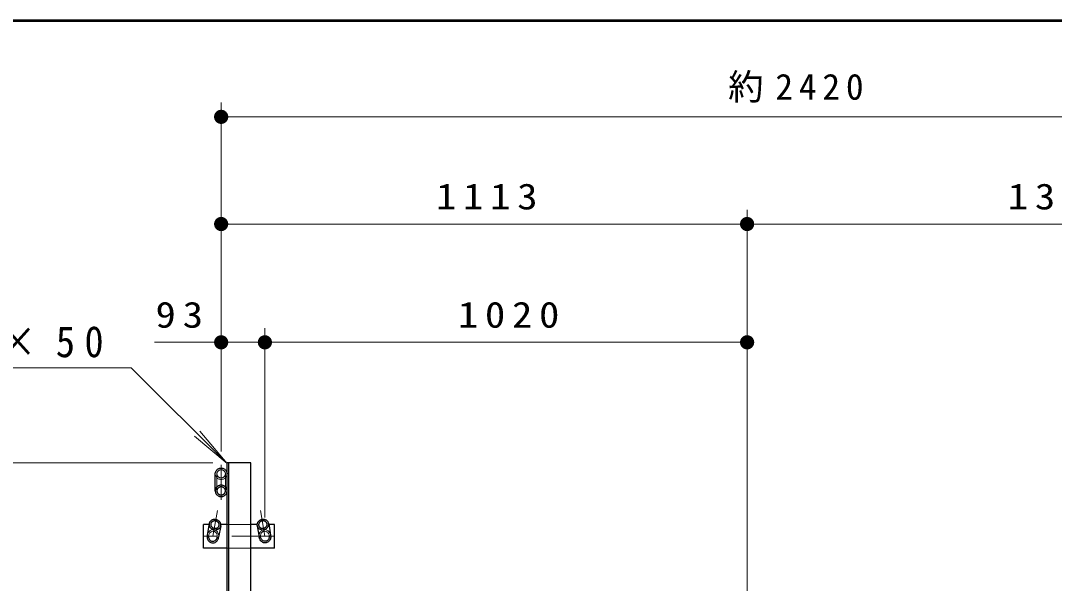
# Model space of a CAD drawing. Units: millimetres on the paper, scale 1:30. Extents: x -365 to 0, y -33 to 257.
# Drawn here: x -321.5 to -248.6, y 217.4 to 257 of the extents above; entities that cross this region are included whole.
import ezdxf

# ---------------------------------------------------------------- set-up
doc = ezdxf.new("R2010")
doc.units = ezdxf.units.MM
doc.linetypes.add('USER1', pattern=[4.5, 2.5, -2])
doc.linetypes.add('USER2', pattern=[6, 3, -1, 1, -1])
doc.layers.add('LY_1', color=7, linetype='Continuous', lineweight=13)
doc.styles.add('ＭＳ ゴシック', font='')
doc.styles.get('ＭＳ ゴシック').set_extended_font_data('MS Gothic')

# ---------------------------------------------------------------- blocks, each defined once
blk = doc.blocks.new('filled_dot')
at = {"color": 0, "linetype": 'Continuous', "lineweight": -2, "const_width": 1.25}
blk.add_lwpolyline([(-0.625, 0, 1), (0.625, 0, 1)], format="xyb", close=True, dxfattribs=at)

msp = doc.modelspace()

# ---------------------------------------------------------------- linework, layer by layer
at = {"layer": 'LY_1', "lineweight": 50}
msp.add_line((0, 257), (-365, 257), dxfattribs=at)
at = {"layer": 'LY_1'}
for p, q in [((-307.351, 226.633), (-307.351, 251.224)), ((-307.351, 250.224), (-226.722, 250.224)), ((-307.351, 226.633), (-307.351, 243.671)), ((-270.268, 196.505), (-270.268, 243.671)), ((-270.268, 196.505), (-270.268, 243.671)), ((-307.351, 242.671), (-270.268, 242.671)), ((-270.268, 242.671), (-226.722, 242.671)), ((-307.351, 226.633), (-307.351, 235.338)), ((-304.268, 222.005), (-304.268, 235.338)), ((-312.06, 234.338), (-304.268, 234.338)), ((-304.268, 234.338), (-270.268, 234.338)), ((-359.448, 232.536), (-313.701, 232.536)), ((-313.701, 232.536), (-306.922, 225.792)), ((-306.922, 225.792), (-309.225, 227.714)), ((-306.922, 225.792), (-308.856, 228.085)), ((-307.934, 225.838), (-329.601, 225.838))]:
    msp.add_line(p, q, dxfattribs=at)
at = {"layer": 'LY_1', "linetype": 'USER2'}
for p, q in [((-307.351, 225.7), (-307.351, 223.243)), ((-307.616, 222.477), (-307.934, 220.671)), ((-304.586, 222.477), (-304.268, 220.671)), ((-303.601, 220.671), (-308.601, 220.671))]:
    msp.add_line(p, q, dxfattribs=at)
at = {"layer": 'LY_1', "lineweight": 25}
for p, q in [((-306.934, 199.668), (-306.934, 225.838)), ((-305.268, 225.838), (-306.934, 225.838)), ((-306.801, 200.137), (-306.801, 225.838)), ((-305.268, 203.646), (-305.268, 225.838)), ((-307.768, 223.866), (-307.768, 225.071)), ((-308.2, 221.562), (-308.338, 220.738)), ((-304.001, 221.562), (-303.864, 220.738)), ((-308.601, 219.838), (-308.601, 221.505)), ((-308.21, 221.505), (-308.601, 221.505)), ((-307.38, 221.417), (-307.532, 220.596)), ((-306.934, 221.505), (-307.376, 221.505)), ((-304.826, 221.505), (-305.268, 221.505)), ((-304.822, 221.417), (-304.67, 220.596)), ((-303.601, 221.505), (-303.992, 221.505)), ((-303.601, 219.838), (-303.601, 221.505)), ((-306.934, 219.838), (-308.601, 219.838)), ((-303.601, 219.838), (-305.268, 219.838))]:
    msp.add_line(p, q, dxfattribs=at)
at = {"layer": 'LY_1', "linetype": 'USER1'}
for p, q in [((-307.651, 223.866), (-307.651, 225.071)), ((-307.051, 223.866), (-307.051, 225.071)), ((-305.268, 221.505), (-306.934, 221.505)), ((-306.934, 219.838), (-305.268, 219.838))]:
    msp.add_line(p, q, dxfattribs=at)
at = {"layer": 'LY_1', "lineweight": 25}
for points in [[(-307.768, 225.071), (-307.764, 225.124), (-307.753, 225.175), (-307.736, 225.225), (-307.712, 225.272), (-307.681, 225.316), (-307.645, 225.355), (-307.604, 225.39), (-307.559, 225.419), (-307.51, 225.442), (-307.459, 225.459), (-307.405, 225.469), (-307.351, 225.472), (-307.296, 225.469), (-307.243, 225.459), (-307.191, 225.442), (-307.143, 225.419), (-307.097, 225.39), (-307.056, 225.355), (-307.02, 225.316), (-306.99, 225.272), (-306.966, 225.225), (-306.948, 225.175), (-306.938, 225.124), (-306.934, 225.071)], [(-308.337, 220.743), (-308.345, 220.676), (-308.344, 220.609), (-308.335, 220.543), (-308.318, 220.48), (-308.293, 220.42), (-308.26, 220.366), (-308.221, 220.318), (-308.176, 220.278), (-308.126, 220.245), (-308.073, 220.221), (-308.016, 220.206), (-307.958, 220.201), (-307.899, 220.205), (-307.841, 220.219), (-307.785, 220.242), (-307.732, 220.273), (-307.683, 220.313), (-307.639, 220.36), (-307.602, 220.413), (-307.571, 220.472), (-307.547, 220.535), (-307.531, 220.6)], [(-308.238, 220.725), (-308.243, 220.675), (-308.243, 220.624), (-308.236, 220.575), (-308.223, 220.527), (-308.204, 220.482), (-308.18, 220.442), (-308.15, 220.406), (-308.117, 220.375), (-308.079, 220.35), (-308.039, 220.332), (-307.996, 220.321), (-307.952, 220.317), (-307.908, 220.32), (-307.864, 220.33), (-307.822, 220.348), (-307.782, 220.372), (-307.745, 220.401), (-307.712, 220.437), (-307.684, 220.477), (-307.66, 220.521), (-307.642, 220.569), (-307.631, 220.618)], [(-303.864, 220.743), (-303.857, 220.676), (-303.858, 220.609), (-303.867, 220.543), (-303.884, 220.48), (-303.909, 220.42), (-303.942, 220.366), (-303.981, 220.318), (-304.025, 220.278), (-304.075, 220.245), (-304.129, 220.221), (-304.185, 220.206), (-304.244, 220.201), (-304.302, 220.205), (-304.36, 220.219), (-304.416, 220.242), (-304.469, 220.273), (-304.518, 220.313), (-304.562, 220.36), (-304.6, 220.413), (-304.631, 220.472), (-304.655, 220.535), (-304.671, 220.6)], [(-303.964, 220.725), (-303.958, 220.675), (-303.959, 220.624), (-303.966, 220.575), (-303.979, 220.527), (-303.998, 220.482), (-304.022, 220.442), (-304.051, 220.406), (-304.085, 220.375), (-304.123, 220.35), (-304.163, 220.332), (-304.206, 220.321), (-304.25, 220.317), (-304.294, 220.32), (-304.337, 220.33), (-304.38, 220.348), (-304.42, 220.372), (-304.456, 220.401), (-304.489, 220.437), (-304.518, 220.477), (-304.541, 220.521), (-304.559, 220.569), (-304.571, 220.618)]]:
    msp.add_lwpolyline(points, dxfattribs=at)
at = {"layer": 'LY_1', "linetype": 'USER1'}
msp.add_lwpolyline([(-307.051, 225.071), (-307.052, 225.097), (-307.055, 225.122), (-307.061, 225.146), (-307.069, 225.17), (-307.079, 225.194), (-307.091, 225.216), (-307.105, 225.237), (-307.121, 225.257), (-307.139, 225.276), (-307.158, 225.293), (-307.179, 225.308), (-307.201, 225.322), (-307.224, 225.333), (-307.248, 225.343), (-307.273, 225.35), (-307.299, 225.356), (-307.325, 225.359), (-307.351, 225.36), (-307.377, 225.359), (-307.403, 225.356), (-307.428, 225.35), (-307.453, 225.343), (-307.478, 225.333), (-307.501, 225.322), (-307.523, 225.308), (-307.544, 225.293), (-307.563, 225.276), (-307.581, 225.257), (-307.597, 225.237), (-307.611, 225.216), (-307.623, 225.194), (-307.633, 225.17), (-307.641, 225.146), (-307.646, 225.122), (-307.65, 225.097), (-307.651, 225.071), (-307.65, 225.046), (-307.646, 225.021), (-307.641, 224.997), (-307.633, 224.973), (-307.623, 224.949), (-307.611, 224.927), (-307.597, 224.906), (-307.581, 224.886), (-307.563, 224.867), (-307.544, 224.85), (-307.523, 224.835), (-307.501, 224.821), (-307.478, 224.81), (-307.453, 224.8), (-307.428, 224.793), (-307.403, 224.787), (-307.377, 224.784), (-307.351, 224.783), (-307.325, 224.784), (-307.299, 224.787), (-307.273, 224.793), (-307.248, 224.8), (-307.224, 224.81), (-307.201, 224.821), (-307.179, 224.835), (-307.158, 224.85), (-307.139, 224.867), (-307.121, 224.886), (-307.105, 224.906), (-307.091, 224.927), (-307.079, 224.949), (-307.069, 224.973), (-307.061, 224.997), (-307.055, 225.021), (-307.052, 225.046)], close=True, dxfattribs=at)
for points in [[(-306.934, 225.071), (-306.938, 225.019), (-306.948, 224.968), (-306.966, 224.918), (-306.99, 224.871), (-307.02, 224.827), (-307.056, 224.788), (-307.097, 224.753), (-307.143, 224.724), (-307.191, 224.701), (-307.243, 224.684), (-307.296, 224.674), (-307.351, 224.671), (-307.405, 224.674), (-307.459, 224.684), (-307.51, 224.701), (-307.559, 224.724), (-307.604, 224.753), (-307.645, 224.788), (-307.681, 224.827), (-307.712, 224.871), (-307.736, 224.918), (-307.753, 224.968), (-307.764, 225.019), (-307.768, 225.071)], [(-307.531, 220.6), (-307.524, 220.667), (-307.524, 220.734), (-307.533, 220.8), (-307.551, 220.863), (-307.576, 220.923), (-307.608, 220.977), (-307.647, 221.025), (-307.692, 221.065), (-307.742, 221.098), (-307.796, 221.122), (-307.852, 221.137), (-307.91, 221.142), (-307.969, 221.138), (-308.027, 221.124), (-308.083, 221.101), (-308.136, 221.07), (-308.185, 221.03), (-308.229, 220.983), (-308.267, 220.929), (-308.298, 220.871), (-308.321, 220.808), (-308.337, 220.743)], [(-307.631, 220.618), (-307.625, 220.668), (-307.625, 220.719), (-307.632, 220.768), (-307.645, 220.816), (-307.664, 220.861), (-307.689, 220.901), (-307.718, 220.937), (-307.752, 220.968), (-307.789, 220.993), (-307.83, 221.011), (-307.872, 221.022), (-307.916, 221.026), (-307.96, 221.023), (-308.004, 221.013), (-308.046, 220.995), (-308.086, 220.971), (-308.123, 220.942), (-308.156, 220.906), (-308.185, 220.866), (-308.208, 220.822), (-308.226, 220.774), (-308.238, 220.725)], [(-304.671, 220.6), (-304.678, 220.662), (-304.678, 220.723), (-304.671, 220.784), (-304.658, 220.843), (-304.637, 220.898), (-304.611, 220.95), (-304.578, 220.997), (-304.54, 221.039), (-304.498, 221.074), (-304.451, 221.103), (-304.401, 221.124), (-304.35, 221.137), (-304.296, 221.142), (-304.242, 221.139), (-304.189, 221.129), (-304.137, 221.11), (-304.087, 221.084), (-304.041, 221.051), (-303.998, 221.011), (-303.959, 220.966), (-303.927, 220.915), (-303.899, 220.861), (-303.879, 220.803), (-303.864, 220.743)], [(-304.571, 220.618), (-304.577, 220.664), (-304.577, 220.711), (-304.572, 220.756), (-304.561, 220.8), (-304.546, 220.842), (-304.526, 220.882), (-304.501, 220.917), (-304.473, 220.948), (-304.441, 220.975), (-304.406, 220.996), (-304.368, 221.012), (-304.329, 221.022), (-304.289, 221.026), (-304.249, 221.024), (-304.208, 221.016), (-304.169, 221.002), (-304.132, 220.982), (-304.097, 220.957), (-304.064, 220.927), (-304.036, 220.893), (-304.011, 220.855), (-303.99, 220.814), (-303.975, 220.77), (-303.964, 220.725)]]:
    msp.add_lwpolyline(points, dxfattribs=at)
at = {"layer": 'LY_1', "lineweight": 25}
for points in [[(-306.934, 223.866), (-306.936, 223.9), (-306.941, 223.935), (-306.948, 223.969), (-306.959, 224.003), (-306.973, 224.035), (-306.99, 224.066), (-307.01, 224.096), (-307.032, 224.123), (-307.056, 224.149), (-307.083, 224.173), (-307.112, 224.194), (-307.143, 224.213), (-307.175, 224.229), (-307.208, 224.242), (-307.243, 224.253), (-307.278, 224.26), (-307.315, 224.265), (-307.351, 224.267), (-307.387, 224.265), (-307.423, 224.26), (-307.459, 224.253), (-307.493, 224.242), (-307.527, 224.229), (-307.559, 224.213), (-307.59, 224.194), (-307.619, 224.173), (-307.645, 224.149), (-307.67, 224.123), (-307.692, 224.096), (-307.712, 224.066), (-307.728, 224.035), (-307.742, 224.003), (-307.753, 223.969), (-307.761, 223.935), (-307.766, 223.9), (-307.768, 223.866), (-307.766, 223.831), (-307.761, 223.796), (-307.753, 223.762), (-307.742, 223.728), (-307.728, 223.696), (-307.712, 223.665), (-307.692, 223.636), (-307.67, 223.608), (-307.645, 223.582), (-307.619, 223.558), (-307.59, 223.537), (-307.559, 223.518), (-307.527, 223.502), (-307.493, 223.489), (-307.459, 223.478), (-307.423, 223.471), (-307.387, 223.466), (-307.351, 223.465), (-307.315, 223.466), (-307.278, 223.471), (-307.243, 223.478), (-307.208, 223.489), (-307.175, 223.502), (-307.143, 223.518), (-307.112, 223.537), (-307.083, 223.558), (-307.056, 223.582), (-307.032, 223.608), (-307.01, 223.636), (-306.99, 223.665), (-306.973, 223.696), (-306.959, 223.728), (-306.948, 223.762), (-306.941, 223.796), (-306.936, 223.831)], [(-307.051, 223.866), (-307.052, 223.891), (-307.055, 223.916), (-307.061, 223.94), (-307.069, 223.964), (-307.079, 223.988), (-307.091, 224.01), (-307.105, 224.031), (-307.121, 224.051), (-307.139, 224.07), (-307.158, 224.087), (-307.179, 224.102), (-307.201, 224.116), (-307.224, 224.127), (-307.248, 224.137), (-307.273, 224.144), (-307.299, 224.15), (-307.325, 224.153), (-307.351, 224.154), (-307.377, 224.153), (-307.403, 224.15), (-307.428, 224.144), (-307.453, 224.137), (-307.478, 224.127), (-307.501, 224.116), (-307.523, 224.102), (-307.544, 224.087), (-307.563, 224.07), (-307.581, 224.051), (-307.597, 224.031), (-307.611, 224.01), (-307.623, 223.988), (-307.633, 223.964), (-307.641, 223.94), (-307.646, 223.916), (-307.65, 223.891), (-307.651, 223.866), (-307.65, 223.84), (-307.646, 223.815), (-307.641, 223.791), (-307.633, 223.767), (-307.623, 223.744), (-307.611, 223.721), (-307.597, 223.7), (-307.581, 223.68), (-307.563, 223.661), (-307.544, 223.644), (-307.523, 223.629), (-307.501, 223.615), (-307.478, 223.604), (-307.453, 223.594), (-307.428, 223.587), (-307.403, 223.581), (-307.377, 223.578), (-307.351, 223.577), (-307.325, 223.578), (-307.299, 223.581), (-307.273, 223.587), (-307.248, 223.594), (-307.224, 223.604), (-307.201, 223.615), (-307.179, 223.629), (-307.158, 223.644), (-307.139, 223.661), (-307.121, 223.68), (-307.105, 223.7), (-307.091, 223.721), (-307.079, 223.744), (-307.069, 223.767), (-307.061, 223.791), (-307.055, 223.815), (-307.052, 223.84)], [(-307.379, 221.42), (-307.375, 221.451), (-307.374, 221.483), (-307.377, 221.514), (-307.382, 221.546), (-307.391, 221.577), (-307.403, 221.607), (-307.417, 221.637), (-307.435, 221.665), (-307.455, 221.692), (-307.478, 221.718), (-307.503, 221.742), (-307.53, 221.764), (-307.559, 221.784), (-307.59, 221.801), (-307.623, 221.817), (-307.657, 221.83), (-307.691, 221.84), (-307.727, 221.848), (-307.763, 221.852), (-307.799, 221.855), (-307.835, 221.854), (-307.871, 221.851), (-307.906, 221.845), (-307.94, 221.836), (-307.974, 221.825), (-308.005, 221.811), (-308.035, 221.795), (-308.064, 221.776), (-308.09, 221.755), (-308.114, 221.733), (-308.135, 221.708), (-308.154, 221.682), (-308.17, 221.654), (-308.183, 221.625), (-308.193, 221.595), (-308.2, 221.565), (-308.204, 221.533), (-308.204, 221.502), (-308.202, 221.47), (-308.196, 221.439), (-308.188, 221.408), (-308.176, 221.377), (-308.162, 221.348), (-308.144, 221.319), (-308.124, 221.292), (-308.101, 221.266), (-308.076, 221.243), (-308.049, 221.221), (-308.02, 221.201), (-307.989, 221.183), (-307.956, 221.168), (-307.922, 221.155), (-307.888, 221.144), (-307.852, 221.137), (-307.816, 221.132), (-307.78, 221.13), (-307.744, 221.13), (-307.708, 221.133), (-307.673, 221.14), (-307.639, 221.148), (-307.605, 221.16), (-307.574, 221.173), (-307.544, 221.19), (-307.515, 221.208), (-307.489, 221.229), (-307.465, 221.252), (-307.444, 221.276), (-307.425, 221.303), (-307.409, 221.33), (-307.396, 221.359), (-307.386, 221.389)], [(-307.494, 221.44), (-307.491, 221.463), (-307.491, 221.485), (-307.492, 221.508), (-307.496, 221.531), (-307.503, 221.553), (-307.511, 221.575), (-307.522, 221.596), (-307.534, 221.617), (-307.549, 221.636), (-307.565, 221.655), (-307.583, 221.672), (-307.603, 221.688), (-307.624, 221.702), (-307.646, 221.715), (-307.669, 221.726), (-307.694, 221.735), (-307.719, 221.743), (-307.744, 221.748), (-307.77, 221.752), (-307.796, 221.753), (-307.822, 221.753), (-307.848, 221.75), (-307.873, 221.746), (-307.898, 221.74), (-307.922, 221.732), (-307.945, 221.722), (-307.966, 221.71), (-307.987, 221.697), (-308.006, 221.682), (-308.023, 221.665), (-308.038, 221.648), (-308.052, 221.629), (-308.063, 221.609), (-308.073, 221.588), (-308.08, 221.566), (-308.085, 221.544), (-308.088, 221.522), (-308.088, 221.499), (-308.087, 221.476), (-308.083, 221.454), (-308.076, 221.431), (-308.068, 221.409), (-308.057, 221.388), (-308.045, 221.368), (-308.03, 221.348), (-308.014, 221.33), (-307.996, 221.312), (-307.976, 221.297), (-307.955, 221.282), (-307.933, 221.27), (-307.91, 221.259), (-307.885, 221.249), (-307.86, 221.242), (-307.835, 221.236), (-307.809, 221.233), (-307.783, 221.231), (-307.757, 221.232), (-307.731, 221.234), (-307.705, 221.238), (-307.681, 221.245), (-307.657, 221.253), (-307.634, 221.263), (-307.612, 221.274), (-307.592, 221.288), (-307.573, 221.303), (-307.556, 221.319), (-307.541, 221.337), (-307.527, 221.356), (-307.516, 221.376), (-307.506, 221.396), (-307.499, 221.418)], [(-304.823, 221.42), (-304.816, 221.389), (-304.805, 221.359), (-304.792, 221.33), (-304.776, 221.303), (-304.758, 221.276), (-304.736, 221.252), (-304.712, 221.229), (-304.686, 221.208), (-304.658, 221.19), (-304.628, 221.173), (-304.596, 221.16), (-304.563, 221.148), (-304.529, 221.14), (-304.494, 221.133), (-304.458, 221.13), (-304.422, 221.13), (-304.386, 221.132), (-304.35, 221.137), (-304.314, 221.144), (-304.279, 221.155), (-304.245, 221.168), (-304.213, 221.183), (-304.182, 221.201), (-304.153, 221.221), (-304.126, 221.243), (-304.1, 221.266), (-304.078, 221.292), (-304.058, 221.319), (-304.04, 221.348), (-304.026, 221.377), (-304.014, 221.408), (-304.005, 221.439), (-304, 221.47), (-303.997, 221.502), (-303.998, 221.533), (-304.002, 221.565), (-304.009, 221.595), (-304.019, 221.625), (-304.032, 221.654), (-304.048, 221.682), (-304.067, 221.708), (-304.088, 221.733), (-304.112, 221.755), (-304.138, 221.776), (-304.166, 221.795), (-304.196, 221.811), (-304.228, 221.825), (-304.261, 221.836), (-304.296, 221.845), (-304.331, 221.851), (-304.367, 221.854), (-304.403, 221.855), (-304.439, 221.852), (-304.475, 221.848), (-304.51, 221.84), (-304.545, 221.83), (-304.579, 221.817), (-304.611, 221.801), (-304.642, 221.784), (-304.672, 221.764), (-304.699, 221.742), (-304.724, 221.718), (-304.747, 221.692), (-304.767, 221.665), (-304.784, 221.637), (-304.799, 221.607), (-304.811, 221.577), (-304.819, 221.546), (-304.825, 221.514), (-304.827, 221.483), (-304.826, 221.451)], [(-304.708, 221.44), (-304.703, 221.418), (-304.695, 221.396), (-304.686, 221.376), (-304.674, 221.356), (-304.661, 221.337), (-304.646, 221.319), (-304.628, 221.303), (-304.61, 221.288), (-304.589, 221.274), (-304.568, 221.263), (-304.545, 221.253), (-304.521, 221.245), (-304.496, 221.238), (-304.471, 221.234), (-304.445, 221.232), (-304.419, 221.231), (-304.393, 221.233), (-304.367, 221.236), (-304.342, 221.242), (-304.316, 221.249), (-304.292, 221.259), (-304.269, 221.27), (-304.246, 221.282), (-304.225, 221.297), (-304.206, 221.312), (-304.188, 221.33), (-304.171, 221.348), (-304.157, 221.368), (-304.144, 221.388), (-304.134, 221.409), (-304.125, 221.431), (-304.119, 221.454), (-304.115, 221.476), (-304.113, 221.499), (-304.114, 221.522), (-304.117, 221.544), (-304.122, 221.566), (-304.129, 221.588), (-304.139, 221.609), (-304.15, 221.629), (-304.164, 221.648), (-304.179, 221.665), (-304.196, 221.682), (-304.215, 221.697), (-304.235, 221.71), (-304.257, 221.722), (-304.28, 221.732), (-304.304, 221.74), (-304.328, 221.746), (-304.354, 221.75), (-304.379, 221.753), (-304.405, 221.753), (-304.431, 221.752), (-304.457, 221.748), (-304.483, 221.743), (-304.508, 221.735), (-304.532, 221.726), (-304.556, 221.715), (-304.578, 221.702), (-304.599, 221.688), (-304.619, 221.672), (-304.637, 221.655), (-304.653, 221.636), (-304.668, 221.617), (-304.68, 221.596), (-304.691, 221.575), (-304.699, 221.553), (-304.705, 221.531), (-304.709, 221.508), (-304.711, 221.485), (-304.71, 221.463)]]:
    msp.add_lwpolyline(points, close=True, dxfattribs=at)

# ---------------------------------------------------------------- block references
at = {"layer": 'LY_1', "xscale": 0.4, "yscale": 0.4}
for p in [(-307.351, 250.224), (-307.351, 242.671), (-270.268, 242.671), (-307.351, 234.338), (-304.268, 234.338)]:
    msp.add_blockref('filled_dot', p, dxfattribs=at)
at = {"layer": 'LY_1', "xscale": 0.4, "yscale": 0.4, "rotation": 180}
for p in [(-270.268, 242.671), (-304.268, 234.338), (-270.268, 234.338)]:
    msp.add_blockref('filled_dot', p, dxfattribs=at)

# ---------------------------------------------------------------- texts
at = {"layer": 'LY_1', "style": 'ＭＳ ゴシック'}
for s, insert, char_height, attachment_point in [('\\T1.33;約2420', (-266.622, 251.224), 1.833, 8), ('\\T1.33;\\W1.15;1113', (-288.386, 243.671), 1.833, 8), ('\\T1.33;\\W1.15;1306', (-248.071, 243.671), 1.833, 8), ('\\T1.34;\\W1.15;93', (-310.06, 235.338), 1.833, 8), ('\\T1.33;\\W1.15;1020', (-286.846, 235.338), 1.833, 8), ('\\T1.5;\\W0.9;固定金具A：L-4×50×50', (-359.448, 233.036), 2.199, 7)]:
    msp.add_mtext(s, dxfattribs=dict(at, insert=insert, char_height=char_height, attachment_point=attachment_point))

doc.saveas('drawing.dxf')
